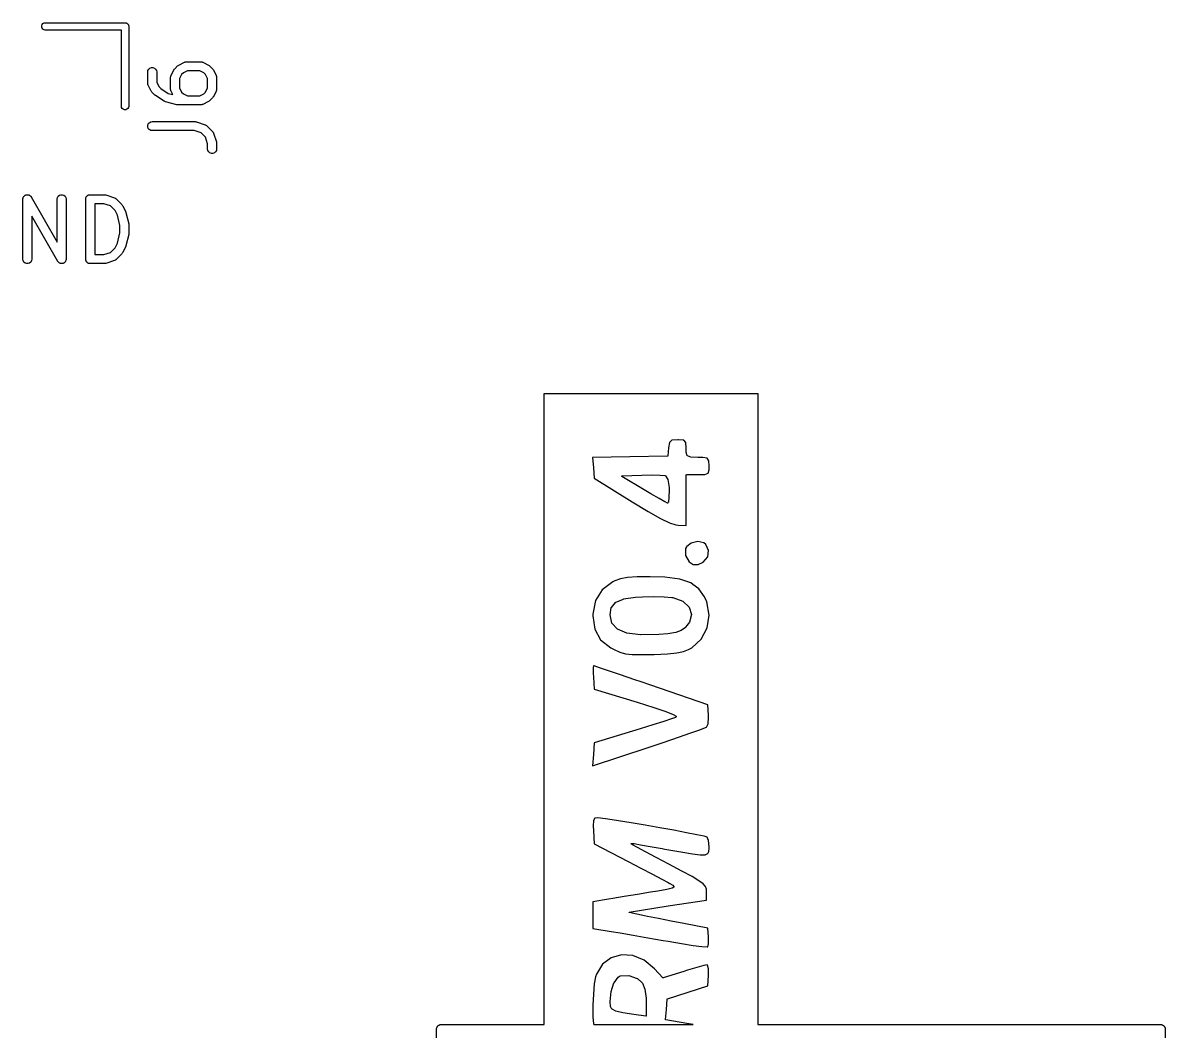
# Model space of a CAD drawing. Extents: x 98.6 to 159.3, y -134.1 to -91.
# Drawn here: x 140.22 to 159.28, y -107.83 to -91.01 of the extents above; entities that cross this region are included whole.
import ezdxf

# ---------------------------------------------------------------- set-up
doc = ezdxf.new("R2010")
doc.units = 0
doc.header["$MEASUREMENT"] = 0
doc.layers.add('BLACK', color=7, linetype='CONTINUOUS')

msp = doc.modelspace()

# ---------------------------------------------------------------- linework, layer by layer
at = {"layer": 'BLACK', "linetype": 'CONTINUOUS'}
for p, q in [((140.54, -91.0594), (140.547, -91.0395)), ((140.547, -91.0395), (140.561, -91.0233)), ((140.561, -91.0233), (140.579, -91.0127)), ((140.579, -91.0127), (140.595, -91.01)), ((140.595, -91.01), (141.935, -91.01)), ((141.935, -91.01), (141.941, -91.01)), ((141.935, -91.01), (141.935, -91.01)), ((141.941, -91.01), (141.946, -91.0118)), ((141.946, -91.0118), (141.951, -91.0127)), ((141.951, -91.0127), (141.955, -91.0154)), ((141.955, -91.0154), (141.96, -91.0172)), ((141.96, -91.0172), (141.965, -91.0207)), ((141.965, -91.0207), (141.969, -91.0233)), ((141.969, -91.0233), (141.973, -91.0274)), ((141.973, -91.0274), (141.977, -91.0308)), ((141.977, -91.0308), (141.979, -91.0355)), ((141.979, -91.0355), (141.983, -91.0395)), ((141.983, -91.0395), (141.985, -91.0445)), ((141.985, -91.0445), (141.987, -91.0492)), ((141.987, -91.0492), (141.988, -91.0544)), ((141.988, -91.0544), (141.99, -91.0594)), ((140.54, -91.0806), (140.54, -91.0594)), ((140.547, -91.1005), (140.54, -91.0806)), ((140.561, -91.1167), (140.547, -91.1005)), ((140.579, -91.1273), (140.561, -91.1167)), ((140.595, -91.13), (140.579, -91.1273)), ((141.87, -91.13), (140.595, -91.13)), ((141.87, -92.4052), (141.87, -91.13)), ((141.99, -91.0594), (141.99, -91.0647)), ((141.99, -91.0647), (141.99, -91.0648)), ((141.99, -91.0648), (141.99, -92.4052)), ((142.307, -91.8286), (142.312, -91.8029)), ((142.312, -91.8029), (142.325, -91.7804)), ((142.325, -91.7804), (142.345, -91.7636)), ((142.345, -91.7636), (142.369, -91.7547)), ((142.369, -91.7547), (142.395, -91.7547)), ((142.395, -91.7547), (142.42, -91.7636)), ((142.42, -91.7636), (142.44, -91.7804)), ((142.44, -91.7804), (142.453, -91.8029)), ((142.453, -91.8029), (142.457, -91.8286)), ((142.696, -91.8903), (142.744, -91.795)), ((142.744, -91.795), (142.751, -91.7854)), ((142.751, -91.7854), (142.758, -91.7755)), ((142.758, -91.7755), (142.806, -91.7279)), ((142.806, -91.7279), (142.815, -91.721)), ((142.815, -91.721), (142.825, -91.7139)), ((142.825, -91.7139), (142.92, -91.6663)), ((142.972, -91.8083), (142.903, -91.8426)), ((142.92, -91.6663), (142.924, -91.665)), ((142.924, -91.665), (142.928, -91.6629)), ((142.928, -91.6629), (142.937, -91.6613)), ((142.937, -91.6613), (142.945, -91.6588)), ((142.945, -91.6588), (142.95, -91.6591)), ((142.95, -91.6591), (142.954, -91.6583)), ((142.954, -91.6583), (143.192, -91.6583)), ((143.174, -91.8083), (142.972, -91.8083)), ((143.243, -91.8426), (143.174, -91.8083)), ((143.192, -91.6583), (143.196, -91.6591)), ((143.196, -91.6591), (143.2, -91.6588)), ((143.2, -91.6588), (143.209, -91.6613)), ((143.209, -91.6613), (143.218, -91.6629)), ((143.218, -91.6629), (143.221, -91.665)), ((143.221, -91.665), (143.225, -91.6663)), ((143.225, -91.6663), (143.321, -91.7139)), ((143.321, -91.7139), (143.33, -91.721)), ((143.33, -91.721), (143.34, -91.7279)), ((143.34, -91.7279), (143.388, -91.7755)), ((143.388, -91.7755), (143.395, -91.7854)), ((143.395, -91.7854), (143.402, -91.795)), ((143.402, -91.795), (143.449, -91.8903)), ((142.307, -92.019), (142.307, -91.8286)), ((142.457, -91.8286), (142.457, -92.0013)), ((142.457, -92.0013), (142.492, -92.0699)), ((142.688, -91.9238), (142.689, -91.9196)), ((142.688, -92.1143), (142.688, -91.9238)), ((142.689, -91.9152), (142.691, -91.9068)), ((142.689, -91.9196), (142.689, -91.9152)), ((142.691, -91.9068), (142.693, -91.8982)), ((142.693, -91.8982), (142.695, -91.8944)), ((142.695, -91.8944), (142.696, -91.8903)), ((142.873, -91.873), (142.838, -91.9415)), ((142.838, -91.9415), (142.838, -92.0966)), ((142.903, -91.8426), (142.873, -91.873)), ((143.273, -91.873), (143.243, -91.8426)), ((143.307, -91.9415), (143.273, -91.873)), ((143.307, -92.0966), (143.307, -91.9415)), ((143.449, -91.8903), (143.451, -91.8944)), ((143.451, -91.8944), (143.453, -91.8982)), ((143.453, -91.8982), (143.454, -91.9068)), ((143.454, -91.9068), (143.457, -91.9152)), ((143.457, -91.9152), (143.457, -91.9195)), ((143.457, -91.9195), (143.457, -91.9238)), ((143.457, -91.9238), (143.457, -92.1143)), ((142.308, -92.0233), (142.307, -92.019)), ((142.308, -92.0276), (142.308, -92.0233)), ((142.31, -92.036), (142.308, -92.0276)), ((142.312, -92.0447), (142.31, -92.036)), ((142.314, -92.0484), (142.312, -92.0447)), ((142.315, -92.0526), (142.314, -92.0484)), ((142.363, -92.1478), (142.315, -92.0526)), ((142.37, -92.1575), (142.363, -92.1478)), ((142.377, -92.1673), (142.37, -92.1575)), ((142.425, -92.2149), (142.377, -92.1673)), ((142.492, -92.0699), (142.525, -92.1036)), ((142.525, -92.1036), (142.651, -92.1875)), ((142.651, -92.1875), (142.725, -92.2061)), ((142.689, -92.1185), (142.688, -92.1143)), ((142.689, -92.1229), (142.689, -92.1185)), ((142.691, -92.1313), (142.689, -92.1229)), ((142.693, -92.1399), (142.691, -92.1313)), ((142.695, -92.1437), (142.693, -92.1399)), ((142.696, -92.1478), (142.695, -92.1437)), ((142.725, -92.2061), (142.696, -92.1478)), ((142.838, -92.0966), (142.873, -92.1651)), ((142.873, -92.1651), (142.903, -92.1955)), ((142.903, -92.1955), (142.972, -92.2298)), ((143.174, -92.2298), (143.243, -92.1955)), ((143.243, -92.1955), (143.273, -92.1651)), ((143.273, -92.1651), (143.307, -92.0966)), ((143.449, -92.1478), (143.402, -92.2431)), ((143.451, -92.1437), (143.449, -92.1478)), ((143.453, -92.1399), (143.451, -92.1437)), ((143.454, -92.1313), (143.453, -92.1399)), ((143.457, -92.1229), (143.454, -92.1313)), ((143.457, -92.1143), (143.457, -92.1185)), ((143.457, -92.1185), (143.457, -92.1229)), ((142.431, -92.2192), (142.425, -92.2149)), ((142.436, -92.2243), (142.431, -92.2192)), ((142.579, -92.3195), (142.436, -92.2243)), ((142.591, -92.3247), (142.579, -92.3195)), ((142.602, -92.3299), (142.591, -92.3247)), ((142.793, -92.3775), (142.602, -92.3299)), ((142.802, -92.3782), (142.793, -92.3775)), ((142.811, -92.3798), (142.802, -92.3782)), ((143.192, -92.3798), (142.811, -92.3798)), ((142.972, -92.2298), (143.174, -92.2298)), ((143.196, -92.379), (143.192, -92.3798)), ((143.2, -92.3793), (143.196, -92.379)), ((143.209, -92.3768), (143.2, -92.3793)), ((143.218, -92.3752), (143.209, -92.3768)), ((143.221, -92.3731), (143.218, -92.3752)), ((143.225, -92.3718), (143.221, -92.3731)), ((143.321, -92.3242), (143.225, -92.3718)), ((143.33, -92.3171), (143.321, -92.3242)), ((143.34, -92.3102), (143.33, -92.3171)), ((143.388, -92.2626), (143.34, -92.3102)), ((143.395, -92.2527), (143.388, -92.2626)), ((143.402, -92.2431), (143.395, -92.2527)), ((141.873, -92.4208), (141.87, -92.4052)), ((141.883, -92.4392), (141.873, -92.4208)), ((141.9, -92.4528), (141.883, -92.4392)), ((141.919, -92.46), (141.9, -92.4528)), ((141.941, -92.46), (141.919, -92.46)), ((141.96, -92.4528), (141.941, -92.46)), ((141.977, -92.4392), (141.96, -92.4528)), ((141.987, -92.4208), (141.977, -92.4392)), ((141.99, -92.4052), (141.987, -92.4208)), ((142.309, -92.7203), (142.317, -92.6958)), ((142.309, -92.7464), (142.309, -92.7203)), ((142.317, -92.7708), (142.309, -92.7464)), ((142.317, -92.6958), (142.334, -92.6759)), ((142.334, -92.7908), (142.317, -92.7708)), ((142.334, -92.6759), (142.357, -92.6629)), ((142.357, -92.6629), (142.382, -92.6583)), ((142.382, -92.6583), (143.097, -92.6583)), ((143.097, -92.6583), (143.109, -92.6604)), ((143.109, -92.6604), (143.12, -92.6622)), ((143.12, -92.6622), (143.263, -92.7098)), ((143.263, -92.7098), (143.267, -92.7119)), ((143.267, -92.7119), (143.271, -92.713)), ((143.271, -92.713), (143.278, -92.718)), ((143.278, -92.718), (143.286, -92.7222)), ((143.286, -92.7222), (143.289, -92.7254)), ((143.289, -92.7254), (143.293, -92.7279)), ((143.293, -92.7279), (143.388, -92.8232)), ((142.357, -92.8038), (142.334, -92.7908)), ((142.382, -92.8083), (142.357, -92.8038)), ((143.084, -92.8083), (142.382, -92.8083)), ((143.199, -92.8465), (143.084, -92.8083)), ((143.269, -92.9167), (143.199, -92.8465)), ((143.307, -93.0312), (143.269, -92.9167)), ((143.388, -92.8232), (143.39, -92.8267)), ((143.39, -92.8267), (143.394, -92.8296)), ((143.394, -92.8296), (143.398, -92.8373)), ((143.398, -92.8373), (143.403, -92.8445)), ((143.403, -92.8445), (143.404, -92.8487)), ((143.404, -92.8487), (143.406, -92.8525)), ((143.406, -92.8525), (143.454, -92.9953)), ((143.307, -93.1143), (143.307, -93.0312)), ((143.312, -93.1399), (143.307, -93.1143)), ((143.325, -93.1625), (143.312, -93.1399)), ((143.453, -93.1399), (143.44, -93.1625)), ((143.457, -93.1143), (143.453, -93.1399)), ((143.454, -92.9953), (143.455, -93.0072)), ((143.455, -93.0072), (143.457, -93.019)), ((143.457, -93.019), (143.457, -93.1143)), ((143.345, -93.1792), (143.325, -93.1625)), ((143.369, -93.1881), (143.345, -93.1792)), ((143.395, -93.1881), (143.369, -93.1881)), ((143.42, -93.1792), (143.395, -93.1881)), ((143.44, -93.1625), (143.42, -93.1792)), ((140.233, -93.9209), (140.235, -93.9146)), ((140.235, -93.9146), (140.239, -93.9097)), ((140.239, -93.9097), (140.243, -93.9042)), ((140.243, -93.9042), (140.248, -93.8998)), ((140.248, -93.8998), (140.252, -93.8947)), ((140.252, -93.8947), (140.258, -93.8915)), ((140.258, -93.8915), (140.262, -93.8874)), ((140.262, -93.8874), (140.269, -93.8851)), ((140.269, -93.8851), (140.275, -93.8818)), ((140.275, -93.8818), (140.281, -93.8807)), ((140.281, -93.8807), (140.287, -93.8785)), ((140.287, -93.8785), (140.294, -93.8785)), ((140.294, -93.8785), (140.3, -93.8774)), ((140.3, -93.8774), (140.307, -93.8785)), ((140.307, -93.8785), (140.313, -93.8785)), ((140.313, -93.8785), (140.319, -93.8808)), ((140.319, -93.8808), (140.326, -93.882)), ((140.326, -93.882), (140.331, -93.8852)), ((140.331, -93.8852), (140.338, -93.8874)), ((140.338, -93.8874), (140.343, -93.8918)), ((140.343, -93.8918), (140.348, -93.8951)), ((140.348, -93.8951), (140.353, -93.9001)), ((140.353, -93.9001), (140.357, -93.9042)), ((140.357, -93.9042), (140.361, -93.91)), ((140.361, -93.91), (140.365, -93.9152)), ((140.365, -93.9152), (140.796, -94.67)), ((140.801, -93.9267), (140.814, -93.9042)), ((140.814, -93.9042), (140.834, -93.8874)), ((140.834, -93.8874), (140.858, -93.8785)), ((140.858, -93.8785), (140.884, -93.8785)), ((140.884, -93.8785), (140.909, -93.8874)), ((140.909, -93.8874), (140.929, -93.9042)), ((140.929, -93.9042), (140.942, -93.9267)), ((141.28, -93.921), (141.283, -93.9149)), ((141.283, -93.9149), (141.287, -93.9099)), ((141.287, -93.9099), (141.29, -93.9042)), ((141.29, -93.9042), (141.295, -93.9)), ((141.295, -93.9), (141.299, -93.8949)), ((141.299, -93.8949), (141.305, -93.8916)), ((141.305, -93.8916), (141.31, -93.8874)), ((141.31, -93.8874), (141.316, -93.8852)), ((141.316, -93.8852), (141.322, -93.8819)), ((141.322, -93.8819), (141.328, -93.8808)), ((141.328, -93.8808), (141.335, -93.8785)), ((141.335, -93.8785), (141.341, -93.8785)), ((141.341, -93.8785), (141.348, -93.8774)), ((141.348, -93.8774), (141.586, -93.8774)), ((141.586, -93.8774), (141.598, -93.8795)), ((141.598, -93.8795), (141.609, -93.8812)), ((141.609, -93.8812), (141.752, -93.9288)), ((140.225, -93.9524), (140.226, -93.9458)), ((140.225, -94.9524), (140.225, -93.9524)), ((140.226, -93.939), (140.228, -93.933)), ((140.226, -93.9458), (140.226, -93.939)), ((140.228, -93.933), (140.23, -93.9267)), ((140.23, -93.9267), (140.233, -93.9209)), ((140.796, -93.9524), (140.801, -93.9267)), ((140.796, -94.67), (140.796, -93.9524)), ((140.942, -93.9267), (140.946, -93.9524)), ((140.946, -93.9524), (140.946, -94.9524)), ((141.273, -93.9524), (141.274, -93.9459)), ((141.273, -94.9524), (141.273, -93.9524)), ((141.274, -93.9394), (141.276, -93.9332)), ((141.274, -93.9459), (141.274, -93.9394)), ((141.276, -93.9332), (141.277, -93.9267)), ((141.277, -93.9267), (141.28, -93.921)), ((141.423, -94.0274), (141.423, -94.8774)), ((141.574, -94.0274), (141.423, -94.0274)), ((141.688, -94.0656), (141.574, -94.0274)), ((141.762, -94.1397), (141.688, -94.0656)), ((141.752, -93.9288), (141.756, -93.9309)), ((141.756, -93.9309), (141.76, -93.932)), ((141.76, -93.932), (141.767, -93.9371)), ((141.767, -93.9371), (141.775, -93.9413)), ((141.775, -93.9413), (141.778, -93.9445)), ((141.778, -93.9445), (141.782, -93.947)), ((141.782, -93.947), (141.877, -94.0422)), ((141.877, -94.0422), (141.884, -94.052)), ((141.884, -94.052), (141.891, -94.0617)), ((141.891, -94.0617), (141.939, -94.1569)), ((140.806, -94.9896), (140.375, -94.2348)), ((140.375, -94.2348), (140.375, -94.9524)), ((141.801, -94.2167), (141.762, -94.1397)), ((141.844, -94.3902), (141.801, -94.2167)), ((141.939, -94.1569), (141.941, -94.1648)), ((141.941, -94.1648), (141.944, -94.1723)), ((141.944, -94.1723), (141.992, -94.3628)), ((141.844, -94.5146), (141.844, -94.3902)), ((141.992, -94.3628), (141.992, -94.3719)), ((141.992, -94.3719), (141.994, -94.381)), ((141.994, -94.381), (141.994, -94.5238)), ((141.801, -94.6881), (141.844, -94.5146)), ((141.992, -94.542), (141.944, -94.7325)), ((141.994, -94.5238), (141.992, -94.5328)), ((141.992, -94.5328), (141.992, -94.542)), ((141.574, -94.8774), (141.688, -94.8392)), ((141.688, -94.8392), (141.762, -94.7651)), ((141.762, -94.7651), (141.801, -94.6881)), ((141.877, -94.8626), (141.782, -94.9578)), ((141.884, -94.8527), (141.877, -94.8626)), ((141.891, -94.8431), (141.884, -94.8527)), ((141.939, -94.7478), (141.891, -94.8431)), ((141.941, -94.74), (141.939, -94.7478)), ((141.944, -94.7325), (141.941, -94.74)), ((140.23, -94.978), (140.225, -94.9524)), ((140.243, -95.0006), (140.23, -94.978)), ((140.262, -95.0173), (140.243, -95.0006)), ((140.287, -95.0262), (140.262, -95.0173)), ((140.313, -95.0262), (140.287, -95.0262)), ((140.338, -95.0173), (140.313, -95.0262)), ((140.357, -95.0006), (140.338, -95.0173)), ((140.37, -94.978), (140.357, -95.0006)), ((140.375, -94.9524), (140.37, -94.978)), ((140.811, -94.9948), (140.806, -94.9896)), ((140.814, -95.0006), (140.811, -94.9948)), ((140.819, -95.0047), (140.814, -95.0006)), ((140.823, -95.0096), (140.819, -95.0047)), ((140.829, -95.013), (140.823, -95.0096)), ((140.834, -95.0173), (140.829, -95.013)), ((140.84, -95.0195), (140.834, -95.0173)), ((140.845, -95.0227), (140.84, -95.0195)), ((140.852, -95.0239), (140.845, -95.0227)), ((140.858, -95.0262), (140.852, -95.0239)), ((140.865, -95.0262), (140.858, -95.0262)), ((140.871, -95.0274), (140.865, -95.0262)), ((140.878, -95.0262), (140.871, -95.0274)), ((140.884, -95.0262), (140.878, -95.0262)), ((140.89, -95.0241), (140.884, -95.0262)), ((140.897, -95.023), (140.89, -95.0241)), ((140.903, -95.0196), (140.897, -95.023)), ((140.909, -95.0173), (140.903, -95.0196)), ((140.914, -95.0132), (140.909, -95.0173)), ((140.919, -95.01), (140.914, -95.0132)), ((140.924, -95.0049), (140.919, -95.01)), ((140.929, -95.0006), (140.924, -95.0049)), ((140.932, -94.9951), (140.929, -95.0006)), ((140.936, -94.9902), (140.932, -94.9951)), ((140.939, -94.9839), (140.936, -94.9902)), ((140.942, -94.978), (140.939, -94.9839)), ((140.943, -94.9717), (140.942, -94.978)), ((140.945, -94.9657), (140.943, -94.9717)), ((140.946, -94.9524), (140.945, -94.959)), ((140.945, -94.959), (140.945, -94.9657)), ((141.274, -94.9588), (141.273, -94.9524)), ((141.274, -94.9654), (141.274, -94.9588)), ((141.276, -94.9716), (141.274, -94.9654)), ((141.277, -94.978), (141.276, -94.9716)), ((141.28, -94.9837), (141.277, -94.978)), ((141.283, -94.9899), (141.28, -94.9837)), ((141.287, -94.9949), (141.283, -94.9899)), ((141.29, -95.0006), (141.287, -94.9949)), ((141.295, -95.0048), (141.29, -95.0006)), ((141.299, -95.0098), (141.295, -95.0048)), ((141.305, -95.0131), (141.299, -95.0098)), ((141.31, -95.0173), (141.305, -95.0131)), ((141.316, -95.0196), (141.31, -95.0173)), ((141.322, -95.0229), (141.316, -95.0196)), ((141.328, -95.024), (141.322, -95.0229)), ((141.335, -95.0262), (141.328, -95.024)), ((141.341, -95.0262), (141.335, -95.0262)), ((141.348, -95.0274), (141.341, -95.0262)), ((141.586, -95.0274), (141.348, -95.0274)), ((141.423, -94.8774), (141.574, -94.8774)), ((141.598, -95.0253), (141.586, -95.0274)), ((141.609, -95.0235), (141.598, -95.0253)), ((141.752, -94.9759), (141.609, -95.0235)), ((141.756, -94.9739), (141.752, -94.9759)), ((141.76, -94.9727), (141.756, -94.9739)), ((141.767, -94.9677), (141.76, -94.9727)), ((141.775, -94.9635), (141.767, -94.9677)), ((141.778, -94.9603), (141.775, -94.9635)), ((141.782, -94.9578), (141.778, -94.9603)), ((148.917, -97.1966), (148.918, -97.1962)), ((148.917, -97.1971), (148.917, -97.1966)), ((148.917, -97.1975), (148.917, -97.1971)), ((148.917, -97.1979), (148.917, -97.1975)), ((148.917, -97.1983), (148.917, -97.1979)), ((148.917, -107.725), (148.917, -97.1983)), ((148.918, -97.1951), (148.919, -97.1948)), ((148.918, -97.1955), (148.918, -97.1951)), ((148.918, -97.1958), (148.918, -97.1955)), ((148.918, -97.1962), (148.918, -97.1958)), ((148.919, -97.194), (148.92, -97.1939)), ((148.919, -97.1943), (148.919, -97.194)), ((148.919, -97.1945), (148.919, -97.1943)), ((148.919, -97.1948), (148.919, -97.1945)), ((148.92, -97.1939), (148.92, -97.1936)), ((148.92, -97.1936), (148.921, -97.1936)), ((148.921, -97.1936), (148.921, -97.1934)), ((148.921, -97.1934), (148.922, -97.1934)), ((148.922, -97.1934), (148.922, -97.1933)), ((148.922, -97.1933), (152.478, -97.1933)), ((152.478, -97.1933), (152.478, -97.1934)), ((152.478, -97.1934), (152.479, -97.1934)), ((152.479, -97.1934), (152.479, -97.1936)), ((152.479, -97.1936), (152.48, -97.1936)), ((152.48, -97.1936), (152.48, -97.1939)), ((152.48, -97.1939), (152.481, -97.194)), ((152.481, -97.194), (152.481, -97.1943)), ((152.481, -97.1943), (152.481, -97.1945)), ((152.481, -97.1945), (152.481, -97.1948)), ((152.481, -97.1948), (152.482, -97.1951)), ((152.482, -97.1951), (152.482, -97.1955)), ((152.482, -97.1955), (152.482, -97.1958)), ((152.482, -97.1958), (152.482, -97.1962)), ((152.482, -97.1962), (152.483, -97.1966)), ((152.483, -97.1966), (152.483, -97.1971)), ((152.483, -97.1971), (152.483, -97.1975)), ((152.483, -97.1975), (152.483, -97.1979)), ((152.483, -97.1979), (152.483, -97.1983)), ((152.483, -97.1983), (152.483, -107.725)), ((150.993, -98.0986), (150.98, -98.236)), ((151.009, -98.0122), (150.993, -98.0986)), ((151.05, -97.9734), (151.009, -98.0122)), ((151.147, -97.9653), (151.05, -97.9734)), ((151.157, -97.9653), (151.147, -97.9653)), ((151.247, -97.9732), (151.157, -97.9653)), ((151.281, -98.0112), (151.247, -97.9732)), ((151.288, -98.1087), (151.281, -98.0112)), ((150.348, -98.2522), (149.727, -98.2639)), ((149.727, -98.2639), (149.74, -98.4343)), ((150.975, -98.2405), (150.348, -98.2522)), ((150.976, -98.2405), (150.975, -98.2405)), ((150.975, -98.2405), (150.975, -98.2405)), ((150.977, -98.2402), (150.976, -98.2403)), ((150.976, -98.2403), (150.976, -98.2405)), ((150.978, -98.2396), (150.977, -98.24)), ((150.977, -98.24), (150.977, -98.2401)), ((150.977, -98.2401), (150.977, -98.2402)), ((150.979, -98.2392), (150.978, -98.2393)), ((150.978, -98.2393), (150.978, -98.2396)), ((150.98, -98.2379), (150.979, -98.2385)), ((150.979, -98.2385), (150.979, -98.2391)), ((150.979, -98.2391), (150.979, -98.2392)), ((150.98, -98.236), (150.98, -98.2361)), ((150.98, -98.2361), (150.98, -98.2363)), ((150.98, -98.2363), (150.98, -98.237)), ((150.98, -98.237), (150.98, -98.2377)), ((150.98, -98.2377), (150.98, -98.2378)), ((150.98, -98.2378), (150.98, -98.2379)), ((151.289, -98.1745), (151.288, -98.1087)), ((151.289, -98.1752), (151.289, -98.1745)), ((151.289, -98.1758), (151.289, -98.1752)), ((151.306, -98.2335), (151.289, -98.1758)), ((151.306, -98.234), (151.306, -98.2335)), ((151.306, -98.2345), (151.306, -98.234)), ((151.307, -98.2347), (151.306, -98.2345)), ((151.307, -98.235), (151.307, -98.2347)), ((151.307, -98.2354), (151.307, -98.235)), ((151.307, -98.2358), (151.307, -98.2354)), ((151.308, -98.236), (151.307, -98.2358)), ((151.308, -98.2362), (151.308, -98.236)), ((151.308, -98.2364), (151.308, -98.2362)), ((151.309, -98.2367), (151.308, -98.2364)), ((151.364, -98.2582), (151.309, -98.2367)), ((151.365, -98.2583), (151.364, -98.2582)), ((151.366, -98.2585), (151.365, -98.2583)), ((151.483, -98.2617), (151.366, -98.2585)), ((151.366, -98.2585), (151.366, -98.2585)), ((151.567, -98.2626), (151.483, -98.2617)), ((151.483, -98.2617), (151.483, -98.2617)), ((151.483, -98.2617), (151.483, -98.2617)), ((151.639, -98.2752), (151.567, -98.2626)), ((151.665, -98.3154), (151.639, -98.2752)), ((149.74, -98.4343), (149.752, -98.6075)), ((151.652, -98.5246), (151.668, -98.47)), ((151.669, -98.4049), (151.665, -98.3154)), ((151.668, -98.47), (151.669, -98.4049)), ((149.752, -98.6075), (150.385, -98.9998)), ((150.211, -98.5718), (150.212, -98.5714)), ((150.211, -98.5721), (150.211, -98.5718)), ((150.211, -98.5724), (150.211, -98.5721)), ((150.211, -98.5729), (150.211, -98.5724)), ((150.211, -98.5735), (150.211, -98.5729)), ((150.211, -98.5738), (150.211, -98.5735)), ((150.211, -98.5741), (150.211, -98.5738)), ((150.211, -98.5747), (150.211, -98.5741)), ((150.211, -98.5752), (150.211, -98.5747)), ((150.211, -98.5755), (150.211, -98.5752)), ((150.211, -98.5758), (150.211, -98.5755)), ((150.211, -98.5763), (150.211, -98.5758)), ((150.212, -98.5768), (150.211, -98.5763)), ((150.212, -98.5705), (150.213, -98.5702)), ((150.212, -98.5707), (150.212, -98.5705)), ((150.212, -98.5709), (150.212, -98.5707)), ((150.212, -98.5714), (150.212, -98.5709)), ((150.212, -98.5771), (150.212, -98.5768)), ((150.212, -98.5773), (150.212, -98.5771)), ((150.212, -98.5777), (150.212, -98.5773)), ((150.213, -98.5781), (150.212, -98.5777)), ((150.213, -98.5698), (150.214, -98.5697)), ((150.213, -98.5702), (150.213, -98.5698)), ((150.213, -98.5783), (150.213, -98.5781)), ((150.213, -98.5785), (150.213, -98.5783)), ((150.586, -98.8007), (150.213, -98.5785)), ((150.214, -98.5694), (150.215, -98.5692)), ((150.214, -98.5695), (150.214, -98.5694)), ((150.214, -98.5697), (150.214, -98.5695)), ((150.215, -98.5692), (150.215, -98.5692)), ((150.215, -98.5692), (150.216, -98.5692)), ((150.216, -98.5692), (150.549, -98.5567)), ((150.549, -98.5567), (150.715, -98.5534)), ((150.549, -98.5567), (150.549, -98.5567)), ((150.549, -98.5567), (150.549, -98.5567)), ((150.715, -98.5534), (150.715, -98.5534)), ((150.715, -98.5534), (150.715, -98.5534)), ((150.715, -98.5534), (150.851, -98.5559)), ((150.851, -98.5559), (150.851, -98.556)), ((150.851, -98.556), (150.851, -98.556)), ((150.851, -98.556), (150.933, -98.5638)), ((150.933, -98.5638), (150.933, -98.5639)), ((150.933, -98.5639), (150.933, -98.564)), ((150.933, -98.564), (150.941, -98.5661)), ((150.941, -98.5661), (150.941, -98.5661)), ((150.941, -98.5661), (150.941, -98.5661)), ((150.941, -98.5661), (150.942, -98.5665)), ((150.942, -98.5665), (150.943, -98.5669)), ((150.943, -98.5669), (150.943, -98.5669)), ((150.943, -98.5669), (150.943, -98.5669)), ((150.943, -98.5669), (150.943, -98.5675)), ((150.943, -98.5675), (150.944, -98.5681)), ((150.944, -98.5681), (150.944, -98.5682)), ((150.944, -98.5682), (150.944, -98.5682)), ((150.944, -98.5682), (150.983, -98.6274)), ((150.983, -98.6274), (150.983, -98.6276)), ((150.983, -98.6276), (150.983, -98.6279)), ((150.983, -98.6279), (150.983, -98.6284)), ((150.983, -98.6284), (150.984, -98.629)), ((150.984, -98.629), (150.984, -98.6293)), ((150.984, -98.6293), (150.984, -98.6295)), ((150.984, -98.6295), (151.001, -98.7651)), ((151.288, -98.5505), (151.289, -98.5502)), ((151.288, -98.5509), (151.288, -98.5505)), ((151.288, -98.5513), (151.288, -98.5509)), ((151.288, -98.5517), (151.288, -98.5513)), ((151.288, -98.5521), (151.288, -98.5517)), ((151.288, -98.5526), (151.288, -98.5521)), ((151.288, -98.553), (151.288, -98.5526)), ((151.288, -99.3946), (151.288, -98.553)), ((151.289, -98.5492), (151.29, -98.549)), ((151.289, -98.5495), (151.289, -98.5492)), ((151.289, -98.5498), (151.289, -98.5495)), ((151.289, -98.5502), (151.289, -98.5498)), ((151.29, -98.5487), (151.291, -98.5485)), ((151.29, -98.549), (151.29, -98.5487)), ((151.291, -98.5482), (151.292, -98.5481)), ((151.291, -98.5483), (151.291, -98.5482)), ((151.291, -98.5485), (151.291, -98.5483)), ((151.292, -98.5481), (151.293, -98.548)), ((151.292, -98.5481), (151.292, -98.5481)), ((151.293, -98.548), (151.483, -98.548)), ((151.483, -98.548), (151.599, -98.5449)), ((151.599, -98.5449), (151.652, -98.5246)), ((150.698, -98.8675), (150.586, -98.8007)), ((150.586, -98.8007), (150.586, -98.8007)), ((150.586, -98.8007), (150.586, -98.8007)), ((150.836, -98.9478), (150.698, -98.8675)), ((150.698, -98.8675), (150.698, -98.8675)), ((150.698, -98.8675), (150.698, -98.8675)), ((151.001, -98.8058), (150.998, -98.927)), ((151.001, -98.7651), (151.001, -98.7654)), ((151.001, -98.7654), (151.001, -98.7656)), ((151.001, -98.7656), (151.001, -98.8056)), ((151.001, -98.8056), (151.001, -98.8057)), ((151.001, -98.8057), (151.001, -98.8058)), ((150.385, -98.9998), (150.385, -98.9998)), ((150.385, -98.9998), (150.652, -99.1616)), ((150.934, -99.0027), (150.836, -98.9478)), ((150.836, -98.9478), (150.836, -98.9478)), ((150.836, -98.9478), (150.836, -98.9478)), ((150.935, -99.0027), (150.934, -99.0027)), ((150.935, -99.0028), (150.935, -99.0027)), ((150.976, -99.0232), (150.935, -99.0028)), ((150.977, -99.0233), (150.976, -99.0232)), ((150.977, -99.0235), (150.977, -99.0233)), ((150.978, -99.0235), (150.977, -99.0235)), ((150.978, -99.0236), (150.978, -99.0235)), ((150.979, -99.0236), (150.978, -99.0236)), ((150.978, -99.0236), (150.978, -99.0236)), ((150.98, -99.0235), (150.979, -99.0235)), ((150.979, -99.0235), (150.979, -99.0236)), ((150.981, -99.0232), (150.98, -99.0233)), ((150.98, -99.0233), (150.98, -99.0235)), ((150.982, -99.0224), (150.981, -99.0228)), ((150.981, -99.0228), (150.981, -99.023)), ((150.981, -99.023), (150.981, -99.0232)), ((150.983, -99.0211), (150.982, -99.0216)), ((150.982, -99.0216), (150.982, -99.0219)), ((150.982, -99.0219), (150.982, -99.0221)), ((150.982, -99.0221), (150.982, -99.0224)), ((150.989, -99.0061), (150.983, -99.0207)), ((150.983, -99.0207), (150.983, -99.0211)), ((150.99, -99.0053), (150.989, -99.0061)), ((150.998, -98.9274), (150.99, -99.0046)), ((150.99, -99.0046), (150.99, -99.0053)), ((150.998, -98.927), (150.998, -98.9272)), ((150.998, -98.9272), (150.998, -98.9274)), ((150.652, -99.1616), (150.857, -99.2778)), ((150.857, -99.2778), (151.009, -99.3521)), ((151.009, -99.3521), (151.114, -99.3884)), ((151.114, -99.3884), (151.155, -99.3937)), ((151.155, -99.3937), (151.288, -99.3946)), ((151.292, -99.7515), (151.277, -99.7803)), ((151.277, -99.7803), (151.278, -99.8961)), ((151.296, -99.7483), (151.292, -99.7515)), ((151.373, -99.6893), (151.296, -99.7483)), ((151.482, -99.6643), (151.373, -99.6893)), ((151.583, -99.688), (151.482, -99.6643)), ((151.615, -99.7144), (151.583, -99.688)), ((151.66, -99.8115), (151.615, -99.7144)), ((151.646, -99.9199), (151.66, -99.8115)), ((151.278, -99.8961), (151.338, -100.001)), ((151.338, -100.001), (151.405, -100.047)), ((151.487, -100.045), (151.573, -100.008)), ((151.573, -100.008), (151.646, -99.9199)), ((151.405, -100.047), (151.487, -100.045)), ((150.064, -100.337), (149.884, -100.47)), ((150.098, -100.321), (150.064, -100.337)), ((150.194, -100.286), (150.098, -100.321)), ((150.31, -100.265), (150.194, -100.286)), ((150.468, -100.254), (150.31, -100.265)), ((150.689, -100.251), (150.468, -100.254)), ((150.932, -100.259), (150.689, -100.251)), ((151.181, -100.292), (150.932, -100.259)), ((151.366, -100.355), (151.181, -100.292)), ((151.4, -100.379), (151.366, -100.355)), ((151.501, -100.452), (151.4, -100.379)), ((149.884, -100.47), (149.774, -100.648)), ((150.558, -100.586), (150.745, -100.582)), ((150.745, -100.582), (150.745, -100.582)), ((150.745, -100.582), (150.745, -100.582)), ((150.745, -100.582), (150.918, -100.586)), ((151.595, -100.587), (151.501, -100.452)), ((149.774, -100.648), (149.732, -100.875)), ((150.018, -100.887), (150.039, -100.767)), ((150.039, -100.766), (150.04, -100.765)), ((150.039, -100.767), (150.039, -100.766)), ((150.039, -100.766), (150.039, -100.766)), ((150.039, -100.766), (150.039, -100.766)), ((150.04, -100.765), (150.11, -100.68)), ((150.04, -100.765), (150.04, -100.765)), ((150.04, -100.765), (150.04, -100.765)), ((150.11, -100.68), (150.111, -100.68)), ((150.111, -100.68), (150.111, -100.679)), ((150.111, -100.679), (150.111, -100.679)), ((150.111, -100.679), (150.112, -100.679)), ((150.112, -100.678), (150.242, -100.624)), ((150.112, -100.679), (150.112, -100.678)), ((150.112, -100.679), (150.112, -100.679)), ((150.242, -100.624), (150.243, -100.623)), ((150.242, -100.624), (150.242, -100.624)), ((150.243, -100.623), (150.441, -100.593)), ((150.441, -100.593), (150.558, -100.586)), ((150.441, -100.593), (150.441, -100.593)), ((150.441, -100.593), (150.441, -100.593)), ((150.558, -100.586), (150.558, -100.586)), ((150.558, -100.586), (150.558, -100.586)), ((150.918, -100.586), (150.918, -100.586)), ((150.918, -100.586), (150.918, -100.586)), ((150.918, -100.586), (151.046, -100.596)), ((151.046, -100.596), (151.046, -100.596)), ((151.046, -100.596), (151.046, -100.596)), ((151.046, -100.596), (151.065, -100.599)), ((151.065, -100.599), (151.065, -100.599)), ((151.065, -100.599), (151.066, -100.599)), ((151.066, -100.599), (151.23, -100.659)), ((151.23, -100.659), (151.23, -100.659)), ((151.23, -100.659), (151.23, -100.659)), ((151.23, -100.659), (151.231, -100.66)), ((151.231, -100.66), (151.231, -100.66)), ((151.231, -100.66), (151.231, -100.66)), ((151.231, -100.66), (151.232, -100.66)), ((151.232, -100.66), (151.336, -100.758)), ((151.336, -100.758), (151.337, -100.758)), ((151.337, -100.758), (151.337, -100.758)), ((151.337, -100.758), (151.337, -100.759)), ((151.337, -100.759), (151.337, -100.759)), ((151.337, -100.759), (151.338, -100.759)), ((151.338, -100.759), (151.338, -100.76)), ((151.338, -100.76), (151.377, -100.88)), ((151.631, -100.673), (151.595, -100.587)), ((151.668, -100.892), (151.631, -100.673)), ((149.732, -100.875), (149.732, -100.902)), ((149.732, -100.902), (149.763, -101.128)), ((150.018, -100.888), (150.018, -100.887)), ((150.018, -100.887), (150.018, -100.887)), ((150.018, -100.889), (150.018, -100.888)), ((150.018, -100.89), (150.018, -100.889)), ((150.048, -101.027), (150.018, -100.89)), ((150.018, -100.89), (150.018, -100.89)), ((151.377, -100.883), (151.343, -101.011)), ((151.377, -100.88), (151.377, -100.88)), ((151.377, -100.88), (151.377, -100.881)), ((151.377, -100.881), (151.377, -100.881)), ((151.377, -100.881), (151.377, -100.882)), ((151.377, -100.882), (151.377, -100.882)), ((151.377, -100.882), (151.377, -100.883)), ((151.635, -101.106), (151.668, -100.892)), ((149.763, -101.128), (149.86, -101.303)), ((150.048, -101.028), (150.048, -101.027)), ((150.048, -101.027), (150.048, -101.027)), ((150.048, -101.027), (150.048, -101.027)), ((150.049, -101.029), (150.048, -101.028)), ((150.048, -101.028), (150.048, -101.028)), ((150.14, -101.128), (150.049, -101.029)), ((150.049, -101.029), (150.049, -101.029)), ((150.141, -101.128), (150.14, -101.128)), ((150.14, -101.128), (150.14, -101.128)), ((150.142, -101.129), (150.141, -101.128)), ((150.141, -101.128), (150.141, -101.128)), ((150.299, -101.191), (150.142, -101.129)), ((150.142, -101.129), (150.142, -101.129)), ((150.142, -101.129), (150.142, -101.129)), ((151.203, -101.15), (151.113, -101.184)), ((151.204, -101.15), (151.203, -101.15)), ((151.203, -101.15), (151.203, -101.15)), ((151.275, -101.097), (151.204, -101.15)), ((151.276, -101.096), (151.275, -101.096)), ((151.275, -101.096), (151.275, -101.097)), ((151.343, -101.012), (151.276, -101.096)), ((151.343, -101.011), (151.343, -101.011)), ((151.343, -101.011), (151.343, -101.011)), ((151.343, -101.011), (151.343, -101.011)), ((151.343, -101.011), (151.343, -101.012)), ((151.343, -101.012), (151.343, -101.012)), ((151.343, -101.012), (151.343, -101.012)), ((151.538, -101.294), (151.635, -101.106)), ((149.86, -101.303), (150.028, -101.438)), ((150.3, -101.192), (150.299, -101.191)), ((150.528, -101.22), (150.3, -101.192)), ((150.3, -101.192), (150.3, -101.192)), ((150.529, -101.22), (150.528, -101.22)), ((150.528, -101.22), (150.528, -101.22)), ((150.83, -101.216), (150.529, -101.22)), ((150.831, -101.216), (150.83, -101.216)), ((150.979, -101.205), (150.831, -101.216)), ((150.831, -101.216), (150.831, -101.216)), ((150.98, -101.205), (150.979, -101.205)), ((151.112, -101.184), (150.98, -101.205)), ((150.98, -101.205), (150.98, -101.205)), ((151.113, -101.184), (151.112, -101.184)), ((151.113, -101.184), (151.113, -101.184)), ((151.38, -101.438), (151.538, -101.294)), ((150.028, -101.438), (150.086, -101.468)), ((150.086, -101.468), (150.182, -101.51)), ((150.182, -101.51), (150.274, -101.536)), ((150.274, -101.536), (150.386, -101.55)), ((150.974, -101.538), (151.129, -101.524)), ((151.129, -101.524), (151.24, -101.502)), ((151.24, -101.502), (151.327, -101.468)), ((151.327, -101.468), (151.38, -101.438)), ((150.386, -101.55), (150.539, -101.552)), ((150.539, -101.552), (150.754, -101.547)), ((150.754, -101.547), (150.974, -101.538)), ((149.739, -101.737), (149.735, -101.767)), ((149.735, -101.767), (149.736, -101.862)), ((149.736, -101.862), (149.74, -101.929)), ((149.752, -101.741), (149.739, -101.737)), ((149.841, -101.771), (149.752, -101.741)), ((149.991, -101.822), (149.841, -101.771)), ((149.841, -101.771), (149.841, -101.771)), ((150.191, -101.89), (149.991, -101.822)), ((150.431, -101.972), (150.191, -101.89)), ((150.191, -101.89), (150.191, -101.89)), ((149.74, -101.929), (149.752, -102.126)), ((150.537, -102.008), (150.431, -101.972)), ((150.698, -102.063), (150.537, -102.008)), ((151.648, -102.388), (150.698, -102.063)), ((150.698, -102.063), (150.698, -102.063)), ((149.752, -102.126), (150.469, -102.344)), ((150.469, -102.344), (150.469, -102.344)), ((150.469, -102.344), (150.469, -102.344)), ((150.469, -102.344), (150.747, -102.431)), ((150.747, -102.431), (150.748, -102.431)), ((150.748, -102.431), (150.748, -102.431)), ((150.748, -102.431), (150.947, -102.499)), ((151.66, -102.56), (151.648, -102.388)), ((150.914, -102.667), (150.733, -102.724)), ((151.045, -102.625), (150.914, -102.667)), ((150.914, -102.667), (150.914, -102.667)), ((150.914, -102.667), (150.914, -102.667)), ((150.947, -102.499), (150.947, -102.499)), ((150.947, -102.499), (150.947, -102.499)), ((150.947, -102.499), (151.07, -102.548)), ((151.111, -102.603), (151.045, -102.625)), ((151.045, -102.625), (151.045, -102.625)), ((151.045, -102.625), (151.045, -102.625)), ((151.07, -102.548), (151.07, -102.549)), ((151.07, -102.549), (151.071, -102.549)), ((151.071, -102.549), (151.119, -102.581)), ((151.112, -102.602), (151.111, -102.603)), ((151.111, -102.603), (151.111, -102.603)), ((151.111, -102.603), (151.111, -102.603)), ((151.113, -102.601), (151.112, -102.602)), ((151.112, -102.602), (151.112, -102.602)), ((151.112, -102.602), (151.112, -102.602)), ((151.112, -102.602), (151.112, -102.602)), ((151.114, -102.6), (151.113, -102.601)), ((151.121, -102.588), (151.114, -102.6)), ((151.114, -102.6), (151.114, -102.6)), ((151.114, -102.6), (151.114, -102.6)), ((151.119, -102.581), (151.12, -102.581)), ((151.12, -102.581), (151.12, -102.581)), ((151.12, -102.581), (151.12, -102.582)), ((151.12, -102.582), (151.121, -102.582)), ((151.121, -102.582), (151.121, -102.583)), ((151.121, -102.583), (151.121, -102.583)), ((151.121, -102.583), (151.121, -102.583)), ((151.121, -102.583), (151.121, -102.584)), ((151.121, -102.584), (151.121, -102.584)), ((151.121, -102.584), (151.122, -102.584)), ((151.122, -102.586), (151.121, -102.587)), ((151.121, -102.587), (151.121, -102.587)), ((151.121, -102.587), (151.121, -102.588)), ((151.121, -102.588), (151.121, -102.588)), ((151.122, -102.584), (151.122, -102.585)), ((151.122, -102.585), (151.122, -102.586)), ((151.122, -102.586), (151.122, -102.586)), ((151.122, -102.586), (151.122, -102.586)), ((151.653, -102.707), (151.662, -102.601)), ((151.662, -102.601), (151.66, -102.56)), ((150.391, -102.829), (149.752, -103.024)), ((150.52, -102.79), (150.391, -102.829)), ((150.391, -102.829), (150.391, -102.829)), ((150.391, -102.829), (150.391, -102.829)), ((150.733, -102.724), (150.52, -102.79)), ((150.52, -102.79), (150.52, -102.79)), ((150.52, -102.79), (150.52, -102.79)), ((150.733, -102.724), (150.733, -102.724)), ((150.733, -102.724), (150.733, -102.724)), ((151.16, -102.929), (151.364, -102.858)), ((151.364, -102.858), (151.517, -102.804)), ((151.517, -102.804), (151.609, -102.77)), ((151.517, -102.804), (151.517, -102.804)), ((151.609, -102.77), (151.627, -102.761)), ((151.627, -102.761), (151.653, -102.707)), ((149.752, -103.024), (149.74, -103.219)), ((150.651, -103.101), (150.919, -103.011)), ((150.919, -103.011), (151.16, -102.929)), ((150.919, -103.011), (150.919, -103.011)), ((151.16, -102.929), (151.16, -102.929)), ((149.727, -103.409), (150.651, -103.101)), ((149.74, -103.219), (149.727, -103.409)), ((150.651, -103.101), (150.651, -103.101)), ((149.74, -104.318), (149.736, -104.408)), ((149.762, -104.281), (149.74, -104.318)), ((149.809, -104.273), (149.762, -104.281)), ((149.859, -104.278), (149.809, -104.273)), ((149.981, -104.295), (149.859, -104.278)), ((150.157, -104.323), (149.981, -104.295)), ((150.369, -104.358), (150.157, -104.323)), ((150.157, -104.323), (150.157, -104.323)), ((150.605, -104.399), (150.369, -104.358)), ((150.369, -104.358), (150.369, -104.358)), ((149.736, -104.408), (149.74, -104.49)), ((149.74, -104.49), (149.752, -104.709)), ((150.847, -104.441), (150.605, -104.399)), ((150.605, -104.399), (150.605, -104.399)), ((151.082, -104.483), (150.847, -104.441)), ((150.847, -104.441), (150.847, -104.441)), ((151.293, -104.523), (151.082, -104.483)), ((151.082, -104.483), (151.082, -104.483)), ((151.467, -104.556), (151.293, -104.523)), ((151.587, -104.581), (151.467, -104.556)), ((151.637, -104.595), (151.587, -104.581)), ((149.752, -104.709), (150.321, -105.005)), ((150.37, -104.704), (150.371, -104.703)), ((150.37, -104.705), (150.37, -104.704)), ((150.37, -104.704), (150.37, -104.704)), ((150.37, -104.706), (150.37, -104.705)), ((150.37, -104.705), (150.37, -104.705)), ((150.37, -104.707), (150.37, -104.706)), ((150.37, -104.706), (150.37, -104.706)), ((150.37, -104.706), (150.37, -104.706)), ((150.37, -104.708), (150.37, -104.707)), ((150.37, -104.707), (150.37, -104.707)), ((150.371, -104.708), (150.37, -104.708)), ((150.37, -104.708), (150.37, -104.708)), ((150.371, -104.703), (150.371, -104.702)), ((150.371, -104.702), (150.372, -104.702)), ((150.371, -104.703), (150.371, -104.703)), ((150.371, -104.703), (150.371, -104.703)), ((150.371, -104.709), (150.371, -104.708)), ((150.372, -104.71), (150.371, -104.709)), ((150.371, -104.709), (150.371, -104.709)), ((150.371, -104.709), (150.371, -104.709)), ((150.372, -104.702), (150.373, -104.701)), ((150.372, -104.702), (150.372, -104.702)), ((150.372, -104.702), (150.372, -104.702)), ((150.392, -104.723), (150.372, -104.71)), ((150.372, -104.71), (150.372, -104.71)), ((150.373, -104.701), (150.373, -104.701)), ((150.373, -104.701), (150.374, -104.701)), ((150.374, -104.701), (150.374, -104.701)), ((150.374, -104.701), (150.374, -104.701)), ((150.374, -104.701), (150.375, -104.701)), ((150.375, -104.701), (150.375, -104.701)), ((150.375, -104.701), (150.418, -104.705)), ((150.474, -104.77), (150.392, -104.723)), ((150.392, -104.723), (150.392, -104.723)), ((150.392, -104.723), (150.392, -104.723)), ((150.418, -104.705), (150.418, -104.705)), ((150.418, -104.705), (150.418, -104.705)), ((150.418, -104.705), (150.527, -104.723)), ((150.475, -104.77), (150.474, -104.77)), ((150.611, -104.844), (150.475, -104.77)), ((150.475, -104.77), (150.475, -104.77)), ((150.527, -104.723), (150.528, -104.723)), ((150.528, -104.723), (150.528, -104.723)), ((150.528, -104.723), (150.689, -104.751)), ((150.689, -104.751), (150.689, -104.751)), ((150.689, -104.751), (150.689, -104.751)), ((150.689, -104.751), (150.887, -104.787)), ((151.638, -104.596), (151.637, -104.595)), ((151.66, -104.655), (151.638, -104.596)), ((151.669, -104.758), (151.66, -104.655)), ((151.669, -104.778), (151.669, -104.758)), ((150.789, -104.939), (150.611, -104.844)), ((150.611, -104.844), (150.611, -104.844)), ((150.611, -104.844), (150.611, -104.844)), ((150.789, -104.939), (150.789, -104.939)), ((150.789, -104.939), (150.789, -104.939)), ((150.997, -105.049), (150.789, -104.939)), ((150.887, -104.787), (150.887, -104.787)), ((150.887, -104.787), (150.887, -104.787)), ((150.887, -104.787), (150.934, -104.795)), ((150.934, -104.795), (151.198, -104.844)), ((151.198, -104.844), (151.198, -104.844)), ((151.198, -104.844), (151.391, -104.876)), ((151.391, -104.876), (151.522, -104.892)), ((151.522, -104.892), (151.604, -104.89)), ((151.604, -104.89), (151.647, -104.871)), ((151.647, -104.871), (151.665, -104.835)), ((151.665, -104.835), (151.669, -104.778)), ((150.321, -105.005), (150.321, -105.005)), ((150.321, -105.005), (150.531, -105.115)), ((150.531, -105.115), (150.531, -105.115)), ((150.531, -105.115), (150.531, -105.115)), ((150.531, -105.115), (150.723, -105.215)), ((151.215, -105.163), (150.997, -105.049)), ((150.997, -105.049), (150.997, -105.049)), ((150.723, -105.215), (150.723, -105.215)), ((150.723, -105.215), (150.723, -105.215)), ((150.723, -105.215), (150.881, -105.298)), ((150.881, -105.298), (150.881, -105.298)), ((150.881, -105.298), (150.881, -105.298)), ((150.881, -105.298), (150.988, -105.355)), ((151.385, -105.255), (151.215, -105.163)), ((151.501, -105.324), (151.385, -105.255)), ((151.572, -105.376), (151.501, -105.324)), ((150.694, -105.516), (150.475, -105.552)), ((150.814, -105.496), (150.694, -105.516)), ((150.965, -105.469), (150.814, -105.496)), ((150.814, -105.496), (150.814, -105.496)), ((150.814, -105.496), (150.814, -105.496)), ((150.966, -105.469), (150.965, -105.469)), ((150.965, -105.469), (150.965, -105.469)), ((151.051, -105.449), (150.966, -105.469)), ((150.988, -105.355), (150.988, -105.355)), ((150.988, -105.355), (150.988, -105.355)), ((150.988, -105.355), (151.014, -105.369)), ((151.014, -105.369), (151.014, -105.369)), ((151.014, -105.369), (151.014, -105.369)), ((151.014, -105.369), (151.064, -105.399)), ((151.052, -105.448), (151.051, -105.448)), ((151.051, -105.448), (151.051, -105.449)), ((151.081, -105.429), (151.052, -105.448)), ((151.064, -105.399), (151.065, -105.399)), ((151.065, -105.399), (151.065, -105.399)), ((151.065, -105.399), (151.065, -105.399)), ((151.065, -105.399), (151.066, -105.4)), ((151.066, -105.4), (151.066, -105.4)), ((151.066, -105.4), (151.066, -105.4)), ((151.066, -105.4), (151.082, -105.422)), ((151.082, -105.428), (151.081, -105.429)), ((151.081, -105.429), (151.081, -105.429)), ((151.082, -105.422), (151.083, -105.422)), ((151.083, -105.427), (151.082, -105.428)), ((151.082, -105.428), (151.082, -105.428)), ((151.082, -105.428), (151.082, -105.428)), ((151.083, -105.422), (151.083, -105.423)), ((151.083, -105.423), (151.083, -105.423)), ((151.083, -105.423), (151.083, -105.423)), ((151.083, -105.423), (151.083, -105.424)), ((151.083, -105.424), (151.083, -105.425)), ((151.083, -105.425), (151.083, -105.425)), ((151.083, -105.425), (151.083, -105.425)), ((151.083, -105.425), (151.083, -105.426)), ((151.083, -105.426), (151.083, -105.426)), ((151.083, -105.426), (151.083, -105.427)), ((151.083, -105.427), (151.083, -105.427)), ((151.083, -105.427), (151.083, -105.427)), ((151.609, -105.419), (151.572, -105.376)), ((151.624, -105.462), (151.609, -105.419)), ((151.626, -105.513), (151.624, -105.462)), ((151.626, -105.646), (151.626, -105.513)), ((149.992, -105.633), (149.731, -105.678)), ((149.731, -105.678), (149.731, -106.119)), ((150.064, -105.621), (149.992, -105.633)), ((150.254, -105.589), (150.064, -105.621)), ((150.064, -105.621), (150.064, -105.621)), ((150.475, -105.552), (150.254, -105.589)), ((150.254, -105.589), (150.254, -105.589)), ((150.475, -105.552), (150.475, -105.552)), ((150.985, -105.745), (151.626, -105.646)), ((150.335, -105.85), (150.336, -105.849)), ((150.335, -105.851), (150.335, -105.85)), ((150.335, -105.852), (150.335, -105.851)), ((150.335, -105.851), (150.335, -105.851)), ((150.335, -105.851), (150.335, -105.851)), ((150.335, -105.851), (150.335, -105.851)), ((150.336, -105.853), (150.335, -105.852)), ((150.335, -105.852), (150.335, -105.852)), ((150.335, -105.852), (150.335, -105.852)), ((150.336, -105.848), (150.336, -105.847)), ((150.336, -105.847), (150.336, -105.847)), ((150.336, -105.847), (150.336, -105.847)), ((150.336, -105.847), (150.337, -105.847)), ((150.336, -105.849), (150.336, -105.848)), ((150.336, -105.849), (150.336, -105.849)), ((150.336, -105.849), (150.336, -105.849)), ((150.336, -105.854), (150.336, -105.853)), ((150.337, -105.854), (150.336, -105.854)), ((150.336, -105.854), (150.336, -105.854)), ((150.336, -105.854), (150.336, -105.854)), ((150.337, -105.847), (150.338, -105.846)), ((150.338, -105.855), (150.337, -105.854)), ((150.338, -105.846), (150.338, -105.846)), ((150.338, -105.846), (150.338, -105.846)), ((150.338, -105.846), (150.339, -105.846)), ((150.339, -105.856), (150.338, -105.855)), ((150.338, -105.855), (150.338, -105.855)), ((150.338, -105.855), (150.338, -105.855)), ((150.338, -105.855), (150.338, -105.855)), ((150.339, -105.846), (150.985, -105.745)), ((150.339, -105.846), (150.339, -105.846)), ((150.593, -105.909), (150.339, -105.856)), ((150.642, -105.919), (150.593, -105.909)), ((150.593, -105.909), (150.593, -105.909)), ((150.593, -105.909), (150.593, -105.909)), ((150.823, -105.955), (150.642, -105.919)), ((150.642, -105.919), (150.642, -105.919)), ((150.642, -105.919), (150.642, -105.919)), ((151.038, -105.998), (150.823, -105.955)), ((150.823, -105.955), (150.823, -105.955)), ((150.823, -105.955), (150.823, -105.955)), ((151.249, -106.038), (151.038, -105.998)), ((151.038, -105.998), (151.038, -105.998)), ((151.038, -105.998), (151.038, -105.998)), ((151.648, -106.114), (151.249, -106.038)), ((151.249, -106.038), (151.249, -106.038)), ((151.249, -106.038), (151.249, -106.038)), ((149.731, -106.119), (150.034, -106.17)), ((150.034, -106.17), (150.034, -106.17)), ((150.034, -106.17), (150.034, -106.17)), ((150.034, -106.17), (150.189, -106.196)), ((150.189, -106.196), (150.189, -106.196)), ((150.189, -106.196), (150.189, -106.196)), ((150.189, -106.196), (150.402, -106.233)), ((150.402, -106.233), (150.402, -106.233)), ((150.402, -106.233), (150.402, -106.233)), ((150.402, -106.233), (150.649, -106.276)), ((150.649, -106.276), (150.649, -106.276)), ((150.649, -106.276), (150.649, -106.276)), ((150.649, -106.276), (150.906, -106.321)), ((151.66, -106.26), (151.648, -106.114)), ((151.661, -106.277), (151.66, -106.26)), ((151.662, -106.378), (151.661, -106.277)), ((150.906, -106.321), (150.906, -106.321)), ((150.906, -106.321), (150.906, -106.321)), ((150.906, -106.321), (150.987, -106.335)), ((150.987, -106.335), (151.211, -106.373)), ((151.211, -106.373), (151.403, -106.403)), ((151.403, -106.403), (151.551, -106.422)), ((151.551, -106.422), (151.638, -106.429)), ((151.638, -106.429), (151.651, -106.427)), ((151.651, -106.427), (151.662, -106.378)), ((150.034, -106.608), (149.89, -106.715)), ((150.208, -106.56), (150.034, -106.608)), ((150.397, -106.573), (150.208, -106.56)), ((150.586, -106.651), (150.397, -106.573)), ((150.761, -106.795), (150.586, -106.651)), ((149.89, -106.715), (149.79, -106.881)), ((150.899, -106.945), (150.761, -106.795)), ((151.249, -106.837), (150.904, -106.946)), ((151.309, -106.819), (151.249, -106.837)), ((151.249, -106.837), (151.249, -106.837)), ((151.463, -106.772), (151.309, -106.819)), ((151.58, -106.74), (151.463, -106.772)), ((151.635, -106.729), (151.58, -106.74)), ((151.642, -106.732), (151.635, -106.729)), ((151.635, -106.729), (151.635, -106.729)), ((151.635, -106.729), (151.635, -106.729)), ((151.66, -106.792), (151.642, -106.732)), ((151.661, -106.903), (151.66, -106.792)), ((149.754, -107.046), (149.739, -107.215)), ((149.775, -106.928), (149.754, -107.046)), ((149.79, -106.881), (149.775, -106.928)), ((150.036, -107.171), (150.083, -107.028)), ((150.083, -107.028), (150.084, -107.027)), ((150.084, -107.027), (150.151, -106.932)), ((150.084, -107.027), (150.084, -107.027)), ((150.151, -106.932), (150.152, -106.932)), ((150.152, -106.932), (150.152, -106.931)), ((150.152, -106.931), (150.153, -106.931)), ((150.152, -106.932), (150.152, -106.932)), ((150.153, -106.931), (150.189, -106.91)), ((150.153, -106.931), (150.153, -106.931)), ((150.153, -106.931), (150.153, -106.931)), ((150.189, -106.91), (150.19, -106.909)), ((150.19, -106.909), (150.19, -106.909)), ((150.19, -106.909), (150.191, -106.909)), ((150.191, -106.909), (150.191, -106.909)), ((150.191, -106.909), (150.191, -106.909)), ((150.191, -106.909), (150.192, -106.909)), ((150.192, -106.909), (150.331, -106.903)), ((150.331, -106.903), (150.331, -106.903)), ((150.331, -106.903), (150.331, -106.903)), ((150.331, -106.903), (150.332, -106.903)), ((150.332, -106.903), (150.333, -106.903)), ((150.333, -106.903), (150.333, -106.903)), ((150.333, -106.903), (150.333, -106.903)), ((150.333, -106.903), (150.472, -106.955)), ((150.472, -106.955), (150.472, -106.955)), ((150.472, -106.955), (150.472, -106.955)), ((150.472, -106.955), (150.473, -106.955)), ((150.473, -106.955), (150.473, -106.955)), ((150.473, -106.955), (150.474, -106.956)), ((150.474, -106.956), (150.474, -106.956)), ((150.474, -106.956), (150.556, -107.03)), ((150.556, -107.03), (150.556, -107.03)), ((150.556, -107.03), (150.557, -107.031)), ((150.557, -107.031), (150.557, -107.031)), ((150.557, -107.031), (150.557, -107.032)), ((150.557, -107.032), (150.557, -107.032)), ((150.557, -107.032), (150.557, -107.032)), ((150.557, -107.032), (150.596, -107.133)), ((150.9, -106.946), (150.899, -106.945)), ((150.899, -106.945), (150.899, -106.945)), ((150.899, -106.945), (150.899, -106.945)), ((150.901, -106.946), (150.9, -106.946)), ((150.9, -106.946), (150.9, -106.946)), ((150.9, -106.946), (150.9, -106.946)), ((150.902, -106.947), (150.901, -106.946)), ((150.901, -106.946), (150.901, -106.946)), ((150.903, -106.946), (150.902, -106.947)), ((150.902, -106.947), (150.902, -106.947)), ((150.902, -106.947), (150.902, -106.947)), ((150.904, -106.946), (150.903, -106.946)), ((150.904, -106.946), (150.904, -106.946)), ((150.904, -106.946), (150.904, -106.946)), ((151.648, -107.079), (151.661, -106.903)), ((149.739, -107.215), (149.732, -107.402)), ((150.018, -107.338), (150.036, -107.172)), ((150.036, -107.172), (150.036, -107.171)), ((150.036, -107.171), (150.036, -107.171)), ((150.596, -107.133), (150.597, -107.134)), ((150.597, -107.134), (150.597, -107.134)), ((150.597, -107.134), (150.618, -107.284)), ((150.974, -107.296), (151.648, -107.079)), ((149.732, -107.402), (149.732, -107.432)), ((149.732, -107.432), (149.733, -107.603)), ((150.018, -107.339), (150.018, -107.338)), ((150.018, -107.347), (150.018, -107.339)), ((150.018, -107.339), (150.018, -107.339)), ((150.018, -107.348), (150.018, -107.347)), ((150.023, -107.418), (150.018, -107.348)), ((150.018, -107.348), (150.018, -107.348)), ((150.023, -107.419), (150.023, -107.418)), ((150.023, -107.418), (150.023, -107.418)), ((150.024, -107.42), (150.023, -107.419)), ((150.023, -107.419), (150.023, -107.419)), ((150.05, -107.467), (150.024, -107.42)), ((150.024, -107.42), (150.024, -107.42)), ((150.024, -107.42), (150.024, -107.42)), ((150.618, -107.284), (150.618, -107.284)), ((150.618, -107.284), (150.618, -107.285)), ((150.618, -107.285), (150.62, -107.351)), ((150.62, -107.351), (150.62, -107.351)), ((150.62, -107.351), (150.62, -107.351)), ((150.62, -107.351), (150.62, -107.58)), ((150.957, -107.471), (150.97, -107.3)), ((150.97, -107.299), (150.971, -107.298)), ((150.97, -107.3), (150.97, -107.299)), ((150.97, -107.299), (150.97, -107.299)), ((150.97, -107.3), (150.97, -107.3)), ((150.971, -107.298), (150.971, -107.297)), ((150.971, -107.297), (150.972, -107.297)), ((150.971, -107.298), (150.971, -107.298)), ((150.971, -107.298), (150.971, -107.298)), ((150.972, -107.297), (150.972, -107.296)), ((150.972, -107.296), (150.973, -107.296)), ((150.972, -107.297), (150.972, -107.297)), ((150.973, -107.296), (150.973, -107.296)), ((150.973, -107.296), (150.973, -107.296)), ((150.973, -107.296), (150.974, -107.296)), ((149.733, -107.603), (149.741, -107.708)), ((150.05, -107.468), (150.05, -107.467)), ((150.051, -107.468), (150.05, -107.468)), ((150.05, -107.468), (150.05, -107.468)), ((150.051, -107.469), (150.051, -107.468)), ((150.051, -107.468), (150.051, -107.468)), ((150.052, -107.469), (150.051, -107.469)), ((150.114, -107.501), (150.052, -107.469)), ((150.115, -107.501), (150.114, -107.501)), ((150.115, -107.502), (150.115, -107.501)), ((150.23, -107.527), (150.115, -107.502)), ((150.231, -107.527), (150.23, -107.527)), ((150.23, -107.527), (150.23, -107.527)), ((150.413, -107.556), (150.231, -107.527)), ((150.414, -107.556), (150.413, -107.556)), ((150.615, -107.585), (150.414, -107.556)), ((150.414, -107.556), (150.414, -107.556)), ((150.616, -107.585), (150.615, -107.585)), ((150.615, -107.585), (150.615, -107.585)), ((150.617, -107.584), (150.616, -107.585)), ((150.616, -107.585), (150.616, -107.585)), ((150.616, -107.585), (150.616, -107.585)), ((150.618, -107.584), (150.617, -107.584)), ((150.619, -107.583), (150.618, -107.584)), ((150.618, -107.584), (150.618, -107.584)), ((150.618, -107.584), (150.618, -107.584)), ((150.62, -107.582), (150.619, -107.583)), ((150.619, -107.583), (150.619, -107.583)), ((150.619, -107.583), (150.619, -107.583)), ((150.619, -107.583), (150.619, -107.583)), ((150.62, -107.58), (150.62, -107.58)), ((150.62, -107.58), (150.62, -107.581)), ((150.62, -107.581), (150.62, -107.581)), ((150.62, -107.581), (150.62, -107.581)), ((150.62, -107.581), (150.62, -107.582)), ((150.945, -107.641), (150.957, -107.471)), ((147.125, -107.787), (147.127, -107.781)), ((147.125, -107.793), (147.125, -107.787)), ((147.125, -114.045), (147.125, -107.793)), ((147.127, -107.781), (147.128, -107.774)), ((147.128, -107.774), (147.132, -107.768)), ((147.132, -107.768), (147.134, -107.762)), ((147.134, -107.762), (147.138, -107.757)), ((147.138, -107.757), (147.142, -107.751)), ((147.142, -107.751), (147.147, -107.747)), ((147.147, -107.747), (147.151, -107.742)), ((147.151, -107.742), (147.157, -107.738)), ((147.157, -107.738), (147.162, -107.734)), ((147.162, -107.734), (147.168, -107.732)), ((147.168, -107.732), (147.174, -107.728)), ((147.174, -107.728), (147.181, -107.727)), ((147.181, -107.727), (147.187, -107.725)), ((147.187, -107.725), (147.193, -107.725)), ((147.193, -107.725), (147.193, -107.725)), ((147.193, -107.725), (148.917, -107.725)), ((149.741, -107.708), (149.746, -107.725)), ((149.746, -107.725), (151.405, -107.725)), ((150.945, -107.642), (150.945, -107.641)), ((150.945, -107.641), (150.945, -107.641)), ((150.945, -107.643), (150.945, -107.642)), ((150.945, -107.642), (150.945, -107.642)), ((150.945, -107.644), (150.945, -107.643)), ((150.945, -107.643), (150.945, -107.643)), ((150.945, -107.643), (150.945, -107.643)), ((150.946, -107.644), (150.945, -107.644)), ((150.946, -107.645), (150.946, -107.644)), ((150.947, -107.646), (150.946, -107.645)), ((150.946, -107.645), (150.946, -107.645)), ((150.946, -107.645), (150.946, -107.645)), ((150.948, -107.646), (150.947, -107.646)), ((150.947, -107.646), (150.947, -107.646)), ((150.947, -107.646), (150.947, -107.646)), ((150.949, -107.646), (150.948, -107.646)), ((150.949, -107.647), (150.949, -107.646)), ((150.949, -107.646), (150.949, -107.646)), ((151.3, -107.707), (150.949, -107.647)), ((151.405, -107.725), (151.3, -107.707)), ((151.3, -107.707), (151.3, -107.707)), ((152.483, -107.725), (159.207, -107.725)), ((159.207, -107.725), (159.207, -107.725)), ((159.207, -107.725), (159.213, -107.725)), ((159.213, -107.725), (159.219, -107.727)), ((159.219, -107.727), (159.226, -107.728)), ((159.226, -107.728), (159.232, -107.732)), ((159.232, -107.732), (159.238, -107.734)), ((159.238, -107.734), (159.243, -107.738)), ((159.243, -107.738), (159.249, -107.742)), ((159.249, -107.742), (159.253, -107.747)), ((159.253, -107.747), (159.258, -107.751)), ((159.258, -107.751), (159.262, -107.757)), ((159.262, -107.757), (159.266, -107.762)), ((159.266, -107.762), (159.268, -107.768)), ((159.268, -107.768), (159.272, -107.774)), ((159.272, -107.774), (159.273, -107.781)), ((159.273, -107.781), (159.275, -107.787)), ((159.275, -107.787), (159.275, -107.793)), ((159.275, -107.793), (159.275, -107.793)), ((159.275, -107.793), (159.275, -119.207))]:
    msp.add_line(p, q, dxfattribs=at)

doc.saveas('drawing.dxf')
